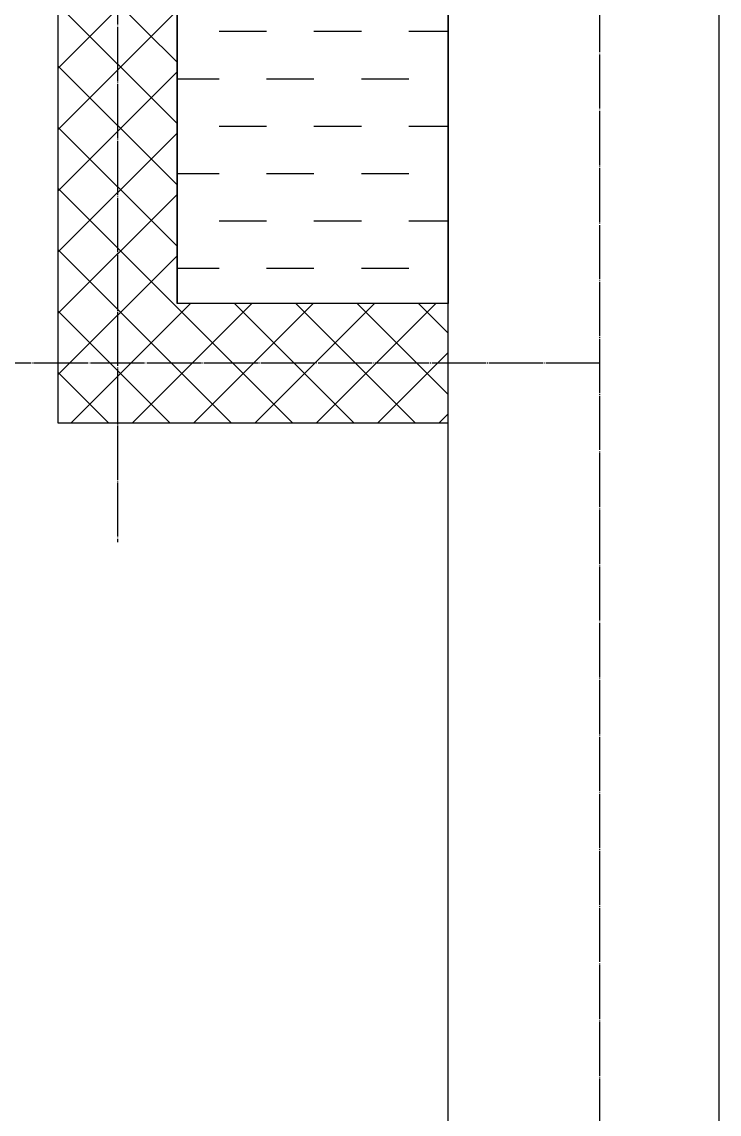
# Model space of a CAD drawing. Header units: millimetres. Extents: x 18456 to 179493, y -203649 to 469211.
# Drawn here: x 126061 to 126705, y -180692 to -179684 of the extents above; entities that cross this region are included whole.
import ezdxf

# ---------------------------------------------------------------- set-up
doc = ezdxf.new("R2010")
doc.units = ezdxf.units.MM
doc.linetypes.add('X-평면도(기본형)$0$CEN', pattern=[52.5, 50, -1, 0.5, -1])
for name, color, linetype, true_color in [('X-평면도(기본형)$0$40HAT', 9, 'Continuous', 0x808080), ('X-평면도(기본형)$0$CEN', 1, 'X-평면도(기본형)$0$CEN', 0xff0000), ('X-평면도(기본형)$0$W1', 2, 'Continuous', 0xffff00), ('X-평면도(기본형)$0$W2', 3, 'Continuous', 0x00ff00), ('X-평면도(기본형)$0$설비OPEN', 9, 'Continuous', 0x808080)]:
    doc.layers.add(name, color=color, linetype=linetype, true_color=true_color)

msp = doc.modelspace()

# ---------------------------------------------------------------- hatches: boundary and pattern name
at = {"layer": 'X-평면도(기본형)$0$40HAT'}
h = msp.add_hatch(dxfattribs=at)
h.set_pattern_fill('H3', color=256, scale=40, style=0, pattern_type=2)
h.set_pattern_definition([(315, (-605844.544, -337778.427), (28.2842712, 28.2842712), []), (45, (-605844.544, -337778.427), (-28.2842712, 28.2842712), [])])
h.paths.add_polyline_path([(126094.6, -178714.2), (126204.6, -178714.2), (126204.6, -179944.2), (126454.6, -179944.2), (126454.6, -180054.2), (126094.6, -180054.2)], flags=0)
at = {"layer": 'X-평면도(기본형)$0$설비OPEN'}
h = msp.add_hatch(dxfattribs=at)
h.set_pattern_fill('DASH', color=256, scale=350, style=0, pattern_type=2)
h.set_pattern_definition([(0, (-337462.93, -322449.154), (43.75, 43.75), [43.75, -43.75])])
h.paths.add_polyline_path([(126454.6, -178704.2), (126204.6, -178704.2), (126204.6, -179944.2), (126454.6, -179944.2)], flags=0)

# ---------------------------------------------------------------- linework, layer by layer
at = {"layer": 'X-평면도(기본형)$0$CEN'}
for p, q in [((126594.6, -181234.2), (126594.6, -175439.2)), ((126149.6, -178534.2), (126149.6, -180164.2)), ((126594.6, -179999.2), (125984.6, -179999.2))]:
    msp.add_line(p, q, dxfattribs=at)
at = {"layer": 'X-평면도(기본형)$0$W1'}
for p, q in [((126454.6, -181124.2), (126454.6, -179034.2)), ((126704.6, -181124.2), (126704.6, -179034.2))]:
    msp.add_line(p, q, dxfattribs=at)
at = {"layer": 'X-평면도(기본형)$0$W2'}
for p, q in [((126094.6, -178714.2), (126094.6, -180054.2)), ((126204.6, -178714.2), (126204.6, -179944.2)), ((126454.6, -179944.2), (126204.6, -179944.2)), ((126454.6, -180054.2), (126454.6, -179944.2)), ((126094.6, -180054.2), (126454.6, -180054.2))]:
    msp.add_line(p, q, dxfattribs=at)
at = {"layer": 'X-평면도(기본형)$0$설비OPEN'}
msp.add_lwpolyline([(126454.6, -179944.2), (126204.6, -179944.2), (126204.6, -178704.2), (126454.6, -178704.2)], close=True, dxfattribs=at)

doc.saveas('drawing.dxf')
